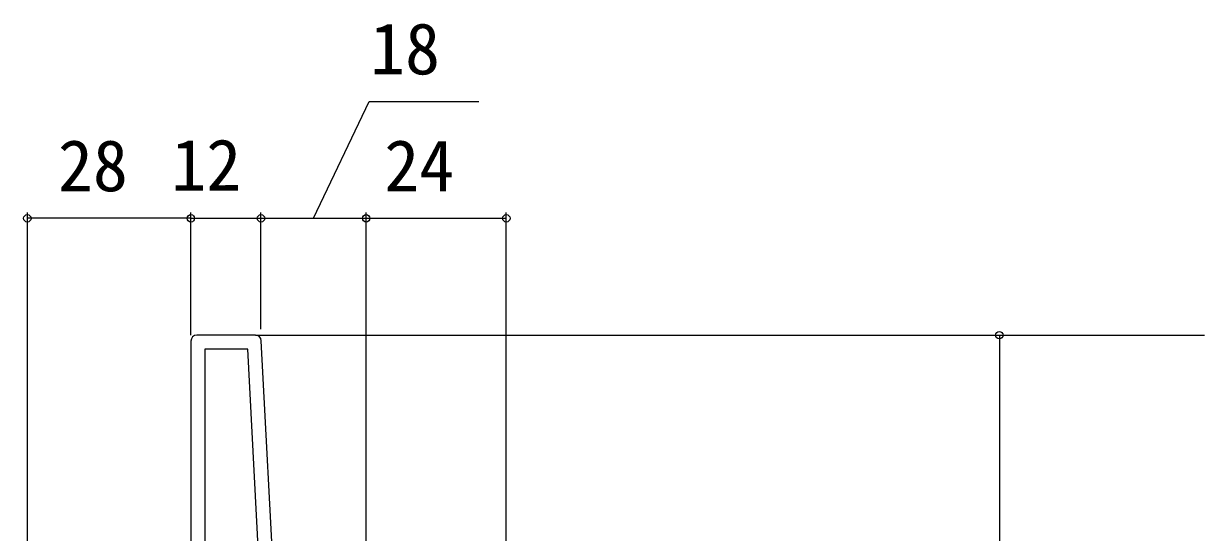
# Model space of a CAD drawing. Units: millimetres, scale not verified. Extents: x -525 to 525, y -783 to 778.
# Drawn here: x -203.6 to -1.5, y -376.5 to -289.4 of the extents above; entities that cross this region are included whole.
import ezdxf
from ezdxf.enums import TextEntityAlignment as Align

# ---------------------------------------------------------------- set-up
doc = ezdxf.new("R2010")
doc.units = ezdxf.units.MM
doc.header["$LTSCALE"] = 4
for name, color, linetype in [('0-2_YKK_11', 7, 'Continuous'), ('0-3_YKK_12', 2, 'Continuous'), ('0-6_YKK_D', 6, 'Continuous')]:
    doc.layers.add(name, color=color, linetype=linetype)
doc.styles.add('ＭＳ ゴシック', font='')
doc.styles.get('ＭＳ ゴシック').set_extended_font_data('MS Gothic')

msp = doc.modelspace()

# ---------------------------------------------------------------- linework, layer by layer
at = {"layer": '0-2_YKK_11'}
msp.add_line((-163.948, -342.7), (-173.999, -342.7), dxfattribs=at)
for points in [[(-174.999, -343.7), (-174.999, -404.3), (-202.999, -404.3), (-202.999, -407.7), (-201.099, -407.7), (-200.599, -407.2), (-200.099, -406.7), (-174.999, -406.7), (-174.999, -457.7), (-170.758, -457.7), (-170.574, -457.58), (-170.024, -457.58), (-169.841, -457.7), (-167.199, -457.7)], [(-146.173, -393.915), (-151.799, -394.907), (-151.799, -390.1), (-146.443, -390.1), (-145.575, -390.642), (-144.999, -390.323), (-144.999, -387.7), (-160.641, -387.7), (-162.95, -343.648)]]:
    msp.add_lwpolyline(points, dxfattribs=at)
msp.add_lwpolyline([(-163.044, -387.7), (-165.277, -345.1), (-172.599, -345.1), (-172.599, -387.7)], close=True, dxfattribs=at)
for centre, start, end in [((-173.999, -343.7), 90.00001, 179.99999), ((-163.948, -343.7), 3.00003, 90)]:
    msp.add_arc(centre, 1, start, end, dxfattribs=at)
at = {"layer": '0-3_YKK_12'}
msp.add_line((-163.948, -342.7), (-1.499, -342.7), dxfattribs=at)
at = {"layer": '0-6_YKK_D'}
for p, q in [((-203, -403.8), (-203, -321.7)), ((-175, -322.7), (-203, -322.7)), ((-175, -342.7), (-175, -321.7)), ((-175, -342.7), (-175, -321.7)), ((-175, -322.7), (-163, -322.7)), ((-163, -341.7), (-163, -321.7)), ((-163, -341.7), (-163, -321.7)), ((-163, -322.7), (-144.999, -322.7)), ((-144.999, -387.2), (-144.999, -321.7)), ((-144.999, -387.2), (-144.999, -321.7)), ((-144.999, -322.7), (-121, -322.7)), ((-121, -391.918), (-121, -321.7)), ((-61.662, -342.7), (-35.6, -342.7)), ((-36.6, -342.7), (-36.6, -457.7))]:
    msp.add_line(p, q, dxfattribs=at)
msp.add_lwpolyline([(-154, -322.7), (-144.479, -302.7), (-125.683, -302.7)], dxfattribs=at)
for centre in [(-203, -322.7), (-175, -322.7), (-175, -322.7), (-163, -322.7), (-163, -322.7), (-144.999, -322.7), (-144.999, -322.7), (-121, -322.7), (-36.6, -342.7)]:
    msp.add_circle(centre, 0.637, dxfattribs=at)

# ---------------------------------------------------------------- texts
at = {"layer": '0-6_YKK_D', "style": 'ＭＳ ゴシック'}
for s, p in [('18', (-144.32, -300.7)), ('12', (-178.359, -320.582)), ('28', (-197.761, -320.7)), ('24', (-141.897, -320.7))]:
    msp.add_text(s, height=8.798, dxfattribs=at).set_placement(p, align=Align.BOTTOM_LEFT)

doc.saveas('drawing.dxf')
